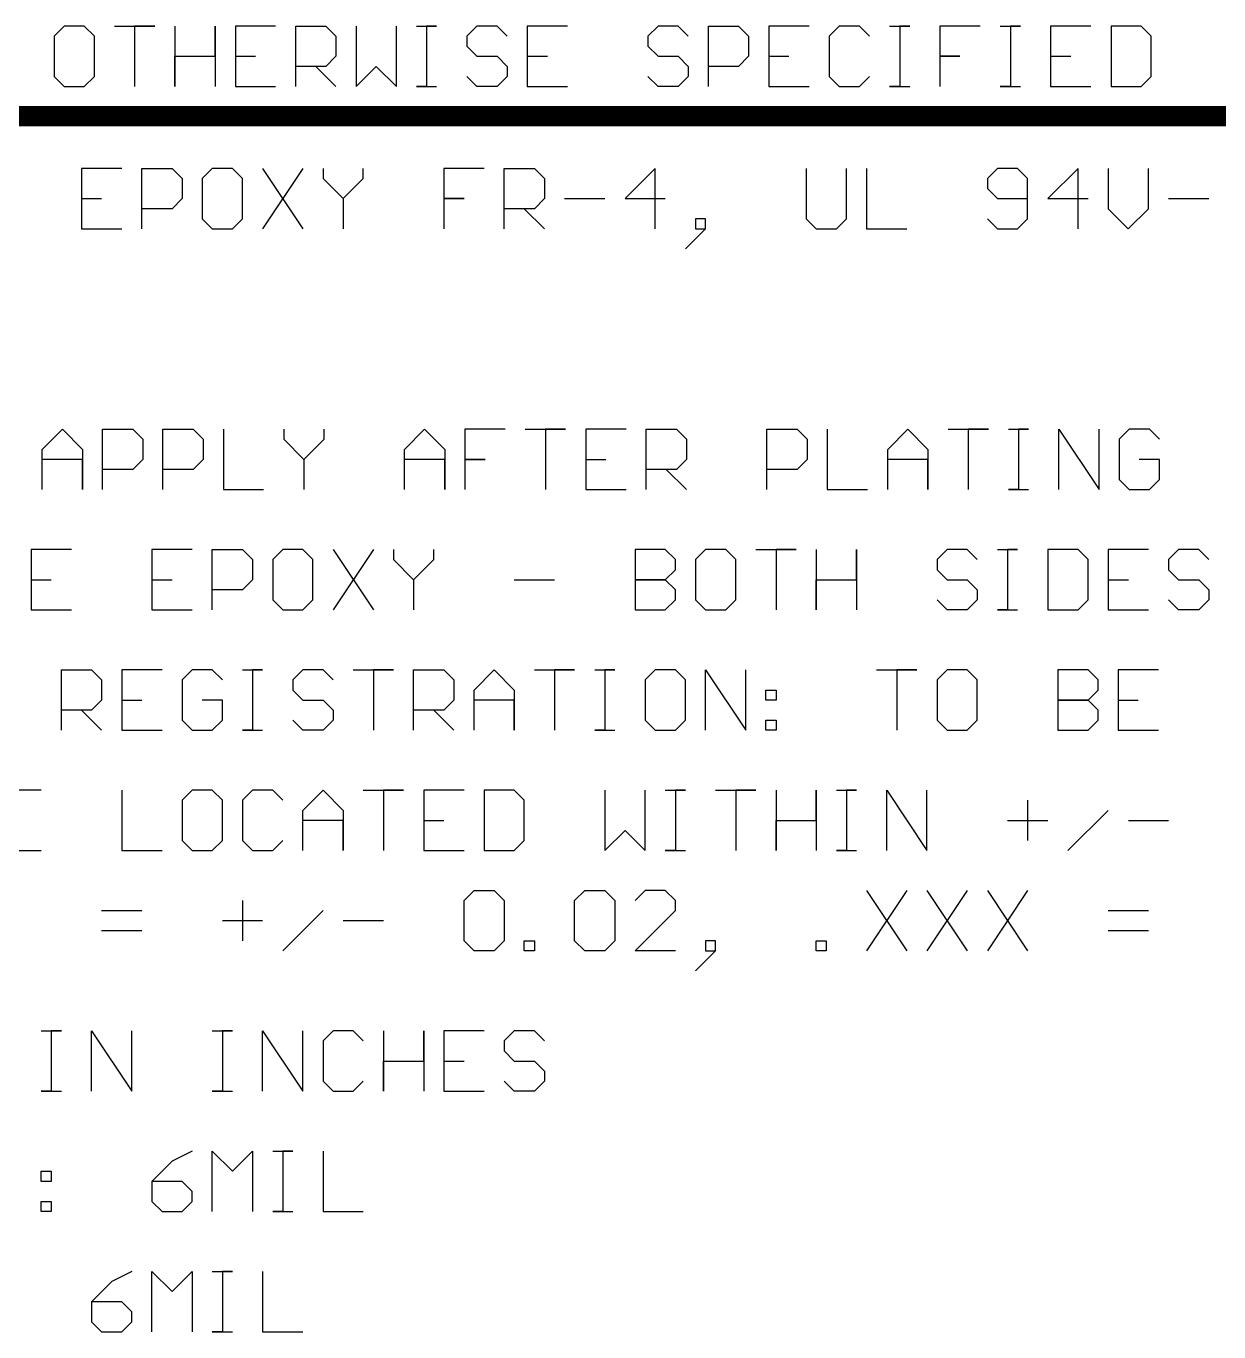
# Model space of a CAD drawing. Header units: millimetres. Extents: x 1.5 to 17.5, y 1 to 11.2.
# Drawn here: x 2.992 to 4.176, y 4.21 to 5.507 of the extents above; entities that cross this region are included whole.
import ezdxf

# ---------------------------------------------------------------- set-up
doc = ezdxf.new("R2010")
doc.units = ezdxf.units.MM
doc.header["$MEASUREMENT"] = 0
doc.layers.add('Mechanical6', color=56, linetype='Continuous')

msp = doc.modelspace()

# ---------------------------------------------------------------- linework, layer by layer
at = {"layer": 'Mechanical6'}
for p, q in [((3.0295, 5.5066), (3.0195, 5.4966)), ((3.0495, 5.5066), (3.0295, 5.5066)), ((3.0595, 5.4966), (3.0495, 5.5066)), ((3.0795, 5.5066), (3.1195, 5.5066)), ((3.1195, 5.5066), (3.0995, 5.5066)), ((3.0995, 5.5066), (3.0995, 5.4466)), ((3.1395, 5.5066), (3.1395, 5.4466)), ((3.1795, 5.4766), (3.1795, 5.5066)), ((3.1795, 5.5066), (3.1795, 5.4466)), ((3.2395, 5.5066), (3.1995, 5.5066)), ((3.1995, 5.5066), (3.1995, 5.4466)), ((3.2595, 5.4466), (3.2595, 5.5066)), ((3.2595, 5.5066), (3.2894, 5.5066)), ((3.2894, 5.5066), (3.2994, 5.4966)), ((3.3194, 5.5066), (3.3194, 5.4466)), ((3.3594, 5.4466), (3.3594, 5.5066)), ((3.3794, 5.5066), (3.3994, 5.5066)), ((3.3994, 5.5066), (3.3894, 5.5066)), ((3.3894, 5.5066), (3.3894, 5.4466)), ((3.4394, 5.5066), (3.4294, 5.4966)), ((3.4594, 5.5066), (3.4394, 5.5066)), ((3.4694, 5.4966), (3.4594, 5.5066)), ((3.5294, 5.5066), (3.4894, 5.5066)), ((3.4894, 5.5066), (3.4894, 5.4466)), ((3.6193, 5.5066), (3.6093, 5.4966)), ((3.6393, 5.5066), (3.6193, 5.5066)), ((3.6493, 5.4966), (3.6393, 5.5066)), ((3.6693, 5.4466), (3.6693, 5.5066)), ((3.6693, 5.5066), (3.6993, 5.5066)), ((3.6993, 5.5066), (3.7093, 5.4966)), ((3.7693, 5.5066), (3.7293, 5.5066)), ((3.7293, 5.5066), (3.7293, 5.4466)), ((3.7993, 5.5066), (3.7893, 5.4966)), ((3.8193, 5.5066), (3.7993, 5.5066)), ((3.8293, 5.4966), (3.8193, 5.5066)), ((3.8493, 5.5066), (3.8693, 5.5066)), ((3.8693, 5.5066), (3.8593, 5.5066)), ((3.8593, 5.5066), (3.8593, 5.4466)), ((3.9392, 5.5066), (3.8993, 5.5066)), ((3.8993, 5.5066), (3.8993, 5.4766)), ((3.9592, 5.5066), (3.9792, 5.5066)), ((3.9792, 5.5066), (3.9692, 5.5066)), ((3.9692, 5.5066), (3.9692, 5.4466)), ((4.0492, 5.5066), (4.0092, 5.5066)), ((4.0092, 5.5066), (4.0092, 5.4466)), ((4.0692, 5.5066), (4.0692, 5.4466)), ((4.0992, 5.5066), (4.0692, 5.5066)), ((4.1092, 5.4966), (4.0992, 5.5066)), ((3.0195, 5.4966), (3.0195, 5.4566)), ((3.0595, 5.4566), (3.0595, 5.4966)), ((3.2994, 5.4966), (3.2994, 5.4766)), ((3.4294, 5.4966), (3.4294, 5.4866)), ((3.4294, 5.4866), (3.4394, 5.4766)), ((3.6093, 5.4966), (3.6093, 5.4866)), ((3.6093, 5.4866), (3.6193, 5.4766)), ((3.7093, 5.4966), (3.7093, 5.4766)), ((3.7893, 5.4966), (3.7893, 5.4566)), ((4.1092, 5.4566), (4.1092, 5.4966)), ((3.1395, 5.4466), (3.1395, 5.4766)), ((3.1395, 5.4766), (3.1795, 5.4766)), ((3.1995, 5.4766), (3.2195, 5.4766)), ((3.2994, 5.4766), (3.2894, 5.4666)), ((3.4394, 5.4766), (3.4594, 5.4766)), ((3.4594, 5.4766), (3.4694, 5.4666)), ((3.4894, 5.4766), (3.5094, 5.4766)), ((3.6193, 5.4766), (3.6393, 5.4766)), ((3.6393, 5.4766), (3.6493, 5.4666)), ((3.7093, 5.4766), (3.6993, 5.4666)), ((3.7293, 5.4766), (3.7493, 5.4766)), ((3.8993, 5.4766), (3.9192, 5.4766)), ((3.9192, 5.4766), (3.8993, 5.4766)), ((3.8993, 5.4766), (3.8993, 5.4466)), ((4.0092, 5.4766), (4.0292, 5.4766)), ((3.2894, 5.4666), (3.2595, 5.4666)), ((3.2795, 5.4666), (3.2994, 5.4466)), ((3.3194, 5.4466), (3.3394, 5.4666)), ((3.3394, 5.4666), (3.3594, 5.4466)), ((3.4694, 5.4666), (3.4694, 5.4566)), ((3.6493, 5.4666), (3.6493, 5.4566)), ((3.6993, 5.4666), (3.6693, 5.4666)), ((3.0195, 5.4566), (3.0295, 5.4466)), ((3.0295, 5.4466), (3.0495, 5.4466)), ((3.0495, 5.4466), (3.0595, 5.4566)), ((3.1995, 5.4466), (3.2395, 5.4466)), ((3.3894, 5.4466), (3.3794, 5.4466)), ((3.3794, 5.4466), (3.3994, 5.4466)), ((3.4394, 5.4466), (3.4294, 5.4566)), ((3.4594, 5.4466), (3.4394, 5.4466)), ((3.4694, 5.4566), (3.4594, 5.4466)), ((3.4894, 5.4466), (3.5294, 5.4466)), ((3.6193, 5.4466), (3.6093, 5.4566)), ((3.6393, 5.4466), (3.6193, 5.4466)), ((3.6493, 5.4566), (3.6393, 5.4466)), ((3.7293, 5.4466), (3.7693, 5.4466)), ((3.7893, 5.4566), (3.7993, 5.4466)), ((3.7993, 5.4466), (3.8193, 5.4466)), ((3.8193, 5.4466), (3.8293, 5.4566)), ((3.8593, 5.4466), (3.8493, 5.4466)), ((3.8493, 5.4466), (3.8693, 5.4466)), ((3.9692, 5.4466), (3.9592, 5.4466)), ((3.9592, 5.4466), (3.9792, 5.4466)), ((4.0092, 5.4466), (4.0492, 5.4466)), ((4.0692, 5.4466), (4.0992, 5.4466)), ((4.0992, 5.4466), (4.1092, 5.4566)), ((3.0867, 5.3653), (3.0467, 5.3653)), ((3.0467, 5.3653), (3.0467, 5.3053)), ((3.1067, 5.3053), (3.1067, 5.3653)), ((3.1067, 5.3653), (3.1367, 5.3653)), ((3.1367, 5.3653), (3.1467, 5.3553)), ((3.1766, 5.3653), (3.1666, 5.3553)), ((3.1966, 5.3653), (3.1766, 5.3653)), ((3.2066, 5.3553), (3.1966, 5.3653)), ((3.2266, 5.3653), (3.2666, 5.3053)), ((3.2666, 5.3653), (3.2266, 5.3053)), ((3.2866, 5.3653), (3.2866, 5.3553)), ((3.3266, 5.3553), (3.3266, 5.3653)), ((3.4466, 5.3653), (3.4066, 5.3653)), ((3.4066, 5.3653), (3.4066, 5.3353)), ((3.4665, 5.3053), (3.4665, 5.3653)), ((3.4665, 5.3653), (3.4965, 5.3653)), ((3.4965, 5.3653), (3.5065, 5.3553)), ((3.6165, 5.3653), (3.5865, 5.3353)), ((3.6165, 5.3053), (3.6165, 5.3653)), ((3.7665, 5.3653), (3.7665, 5.3153)), ((3.8064, 5.3153), (3.8064, 5.3653)), ((3.8264, 5.3653), (3.8264, 5.3053)), ((3.9564, 5.3653), (3.9464, 5.3553)), ((3.9764, 5.3653), (3.9564, 5.3653)), ((3.9864, 5.3553), (3.9764, 5.3653)), ((4.0364, 5.3653), (4.0064, 5.3353)), ((4.0364, 5.3053), (4.0364, 5.3653)), ((4.0664, 5.3653), (4.0664, 5.3253)), ((4.1063, 5.3253), (4.1063, 5.3653)), ((3.1467, 5.3553), (3.1467, 5.3353)), ((3.1666, 5.3553), (3.1666, 5.3153)), ((3.2066, 5.3153), (3.2066, 5.3553)), ((3.2866, 5.3553), (3.3066, 5.3353)), ((3.3066, 5.3353), (3.3266, 5.3553)), ((3.5065, 5.3553), (3.5065, 5.3353)), ((3.9464, 5.3553), (3.9464, 5.3453)), ((3.9464, 5.3453), (3.9564, 5.3353)), ((3.9864, 5.3153), (3.9864, 5.3553)), ((3.0467, 5.3353), (3.0667, 5.3353)), ((3.1467, 5.3353), (3.1367, 5.3253)), ((3.3066, 5.3353), (3.3066, 5.3053)), ((3.4066, 5.3353), (3.4266, 5.3353)), ((3.4266, 5.3353), (3.4066, 5.3353)), ((3.4066, 5.3353), (3.4066, 5.3053)), ((3.5065, 5.3353), (3.4965, 5.3253)), ((3.5265, 5.3353), (3.5665, 5.3353)), ((3.5865, 5.3353), (3.6265, 5.3353)), ((3.9564, 5.3353), (3.9864, 5.3353)), ((4.0064, 5.3353), (4.0464, 5.3353)), ((4.1263, 5.3353), (4.1663, 5.3353)), ((3.1367, 5.3253), (3.1067, 5.3253)), ((3.4965, 5.3253), (3.4665, 5.3253)), ((3.4865, 5.3253), (3.5065, 5.3053)), ((4.0664, 5.3253), (4.0863, 5.3053)), ((4.0863, 5.3053), (4.1063, 5.3253)), ((3.0467, 5.3053), (3.0867, 5.3053)), ((3.1666, 5.3153), (3.1766, 5.3053)), ((3.1766, 5.3053), (3.1966, 5.3053)), ((3.1966, 5.3053), (3.2066, 5.3153)), ((3.6665, 5.3153), (3.6565, 5.3153)), ((3.6565, 5.3153), (3.6565, 5.3053)), ((3.6565, 5.2953), (3.6665, 5.3053)), ((3.6565, 5.3053), (3.6665, 5.3053)), ((3.6665, 5.3053), (3.6565, 5.2953)), ((3.6665, 5.3053), (3.6665, 5.3153)), ((3.7665, 5.3153), (3.7764, 5.3053)), ((3.7764, 5.3053), (3.7964, 5.3053)), ((3.7964, 5.3053), (3.8064, 5.3153)), ((3.8264, 5.3053), (3.8664, 5.3053)), ((3.9464, 5.3153), (3.9564, 5.3053)), ((3.9564, 5.3053), (3.9764, 5.3053)), ((3.9764, 5.3053), (3.9864, 5.3153)), ((3.6565, 5.2953), (3.6465, 5.2853)), ((3.0077, 5.0863), (3.0277, 5.1063)), ((3.0277, 5.1063), (3.0476, 5.0863)), ((3.0676, 5.0463), (3.0676, 5.1063)), ((3.0676, 5.1063), (3.0976, 5.1063)), ((3.0976, 5.1063), (3.1076, 5.0963)), ((3.1076, 5.0963), (3.1076, 5.0763)), ((3.1276, 5.0463), (3.1276, 5.1063)), ((3.1276, 5.1063), (3.1576, 5.1063)), ((3.1576, 5.1063), (3.1676, 5.0963)), ((3.1676, 5.0963), (3.1676, 5.0763)), ((3.1876, 5.1063), (3.1876, 5.0463)), ((3.2476, 5.1063), (3.2476, 5.0963)), ((3.2476, 5.0963), (3.2676, 5.0763)), ((3.2676, 5.0763), (3.2876, 5.0963)), ((3.2876, 5.0963), (3.2876, 5.1063)), ((3.3675, 5.0863), (3.3875, 5.1063)), ((3.3875, 5.1063), (3.4075, 5.0863)), ((3.4675, 5.1063), (3.4275, 5.1063)), ((3.4275, 5.1063), (3.4275, 5.0763)), ((3.4875, 5.1063), (3.5275, 5.1063)), ((3.5275, 5.1063), (3.5075, 5.1063)), ((3.5075, 5.1063), (3.5075, 5.0463)), ((3.5875, 5.1063), (3.5475, 5.1063)), ((3.5475, 5.1063), (3.5475, 5.0463)), ((3.6075, 5.0463), (3.6075, 5.1063)), ((3.6075, 5.1063), (3.6375, 5.1063)), ((3.6375, 5.1063), (3.6475, 5.0963)), ((3.6475, 5.0963), (3.6475, 5.0763)), ((3.7274, 5.0463), (3.7274, 5.1063)), ((3.7274, 5.1063), (3.7574, 5.1063)), ((3.7574, 5.1063), (3.7674, 5.0963)), ((3.7674, 5.0963), (3.7674, 5.0763)), ((3.7874, 5.1063), (3.7874, 5.0463)), ((3.8474, 5.0863), (3.8674, 5.1063)), ((3.8674, 5.1063), (3.8874, 5.0863)), ((3.9074, 5.1063), (3.9474, 5.1063)), ((3.9474, 5.1063), (3.9274, 5.1063)), ((3.9274, 5.1063), (3.9274, 5.0463)), ((3.9673, 5.1063), (3.9873, 5.1063)), ((3.9873, 5.1063), (3.9773, 5.1063)), ((3.9773, 5.1063), (3.9773, 5.0463)), ((4.0173, 5.0463), (4.0173, 5.1063)), ((4.0173, 5.1063), (4.0573, 5.0463)), ((4.0573, 5.0463), (4.0573, 5.1063)), ((4.0873, 5.1063), (4.0773, 5.0963)), ((4.0773, 5.0963), (4.0773, 5.0563)), ((4.1073, 5.1063), (4.0873, 5.1063)), ((4.1173, 5.0963), (4.1073, 5.1063)), ((3.0077, 5.0463), (3.0077, 5.0863)), ((3.0476, 5.0863), (3.0476, 5.0463)), ((3.3675, 5.0463), (3.3675, 5.0863)), ((3.4075, 5.0863), (3.4075, 5.0463)), ((3.8474, 5.0463), (3.8474, 5.0863)), ((3.8874, 5.0863), (3.8874, 5.0463)), ((3.0476, 5.0763), (3.0077, 5.0763)), ((3.0476, 5.0463), (3.0476, 5.0763)), ((3.1076, 5.0763), (3.0976, 5.0663)), ((3.1676, 5.0763), (3.1576, 5.0663)), ((3.2676, 5.0763), (3.2676, 5.0463)), ((3.4075, 5.0763), (3.3675, 5.0763)), ((3.4075, 5.0463), (3.4075, 5.0763)), ((3.4275, 5.0763), (3.4475, 5.0763)), ((3.4475, 5.0763), (3.4275, 5.0763)), ((3.4275, 5.0763), (3.4275, 5.0463)), ((3.5475, 5.0763), (3.5675, 5.0763)), ((3.6475, 5.0763), (3.6375, 5.0663)), ((3.7674, 5.0763), (3.7574, 5.0663)), ((3.8874, 5.0763), (3.8474, 5.0763)), ((3.8874, 5.0463), (3.8874, 5.0763)), ((4.1173, 5.0763), (4.0973, 5.0763)), ((4.1173, 5.0563), (4.1173, 5.0763)), ((3.0976, 5.0663), (3.0676, 5.0663)), ((3.1576, 5.0663), (3.1276, 5.0663)), ((3.6375, 5.0663), (3.6075, 5.0663)), ((3.6275, 5.0663), (3.6475, 5.0463)), ((3.7574, 5.0663), (3.7274, 5.0663)), ((3.1876, 5.0463), (3.2276, 5.0463)), ((3.5475, 5.0463), (3.5875, 5.0463)), ((3.7874, 5.0463), (3.8274, 5.0463)), ((3.9773, 5.0463), (3.9673, 5.0463)), ((3.9673, 5.0463), (3.9873, 5.0463)), ((4.0773, 5.0563), (4.0873, 5.0463)), ((4.0873, 5.0463), (4.1073, 5.0463)), ((4.1073, 5.0463), (4.1173, 5.0563)), ((3.0367, 4.9868), (2.9967, 4.9868)), ((2.9967, 4.9868), (2.9967, 4.9268)), ((3.1567, 4.9868), (3.1167, 4.9868)), ((3.1167, 4.9868), (3.1167, 4.9268)), ((3.1766, 4.9268), (3.1766, 4.9868)), ((3.1766, 4.9868), (3.2066, 4.9868)), ((3.2066, 4.9868), (3.2166, 4.9768)), ((3.2466, 4.9868), (3.2366, 4.9768)), ((3.2666, 4.9868), (3.2466, 4.9868)), ((3.2766, 4.9768), (3.2666, 4.9868)), ((3.2966, 4.9868), (3.3366, 4.9268)), ((3.3366, 4.9868), (3.2966, 4.9268)), ((3.3566, 4.9868), (3.3566, 4.9768)), ((3.3966, 4.9768), (3.3966, 4.9868)), ((3.5965, 4.9868), (3.5965, 4.9268)), ((3.6265, 4.9868), (3.5965, 4.9868)), ((3.6365, 4.9768), (3.6265, 4.9868)), ((3.6665, 4.9868), (3.6565, 4.9768)), ((3.6865, 4.9868), (3.6665, 4.9868)), ((3.6965, 4.9768), (3.6865, 4.9868)), ((3.7165, 4.9868), (3.7565, 4.9868)), ((3.7565, 4.9868), (3.7365, 4.9868)), ((3.7365, 4.9868), (3.7365, 4.9268)), ((3.7765, 4.9868), (3.7765, 4.9268)), ((3.8164, 4.9568), (3.8164, 4.9868)), ((3.8164, 4.9868), (3.8164, 4.9268)), ((3.9064, 4.9868), (3.8964, 4.9768)), ((3.9264, 4.9868), (3.9064, 4.9868)), ((3.9364, 4.9768), (3.9264, 4.9868)), ((3.9564, 4.9868), (3.9764, 4.9868)), ((3.9764, 4.9868), (3.9664, 4.9868)), ((3.9664, 4.9868), (3.9664, 4.9268)), ((4.0064, 4.9868), (4.0064, 4.9268)), ((4.0364, 4.9868), (4.0064, 4.9868)), ((4.0464, 4.9768), (4.0364, 4.9868)), ((4.1063, 4.9868), (4.0664, 4.9868)), ((4.0664, 4.9868), (4.0664, 4.9268)), ((4.1363, 4.9868), (4.1263, 4.9768)), ((4.1563, 4.9868), (4.1363, 4.9868)), ((4.1663, 4.9768), (4.1563, 4.9868)), ((3.2166, 4.9768), (3.2166, 4.9568)), ((3.2366, 4.9768), (3.2366, 4.9368)), ((3.2766, 4.9368), (3.2766, 4.9768)), ((3.3566, 4.9768), (3.3766, 4.9568)), ((3.3766, 4.9568), (3.3966, 4.9768)), ((3.6265, 4.9568), (3.6365, 4.9668)), ((3.6365, 4.9668), (3.6365, 4.9768)), ((3.6565, 4.9768), (3.6565, 4.9368)), ((3.6965, 4.9368), (3.6965, 4.9768)), ((3.8964, 4.9768), (3.8964, 4.9668)), ((3.8964, 4.9668), (3.9064, 4.9568)), ((4.0464, 4.9368), (4.0464, 4.9768)), ((4.1263, 4.9768), (4.1263, 4.9668)), ((4.1263, 4.9668), (4.1363, 4.9568)), ((2.9967, 4.9568), (3.0167, 4.9568)), ((3.1167, 4.9568), (3.1367, 4.9568)), ((3.2166, 4.9568), (3.2066, 4.9468)), ((3.3766, 4.9568), (3.3766, 4.9268)), ((3.4765, 4.9568), (3.5165, 4.9568)), ((3.6265, 4.9568), (3.5965, 4.9568)), ((3.5965, 4.9568), (3.6265, 4.9568)), ((3.6365, 4.9468), (3.6265, 4.9568)), ((3.7765, 4.9268), (3.7765, 4.9568)), ((3.7765, 4.9568), (3.8164, 4.9568)), ((3.9064, 4.9568), (3.9264, 4.9568)), ((3.9264, 4.9568), (3.9364, 4.9468)), ((4.0664, 4.9568), (4.0864, 4.9568)), ((4.1363, 4.9568), (4.1563, 4.9568)), ((4.1563, 4.9568), (4.1663, 4.9468)), ((3.2066, 4.9468), (3.1766, 4.9468)), ((3.6365, 4.9368), (3.6365, 4.9468)), ((3.9364, 4.9468), (3.9364, 4.9368)), ((4.1663, 4.9468), (4.1663, 4.9368)), ((3.2366, 4.9368), (3.2466, 4.9268)), ((3.2666, 4.9268), (3.2766, 4.9368)), ((3.6265, 4.9268), (3.6365, 4.9368)), ((3.6565, 4.9368), (3.6665, 4.9268)), ((3.6865, 4.9268), (3.6965, 4.9368)), ((3.9064, 4.9268), (3.8964, 4.9368)), ((3.9364, 4.9368), (3.9264, 4.9268)), ((4.0364, 4.9268), (4.0464, 4.9368)), ((4.1363, 4.9268), (4.1263, 4.9368)), ((4.1663, 4.9368), (4.1563, 4.9268)), ((2.9967, 4.9268), (3.0367, 4.9268)), ((3.1167, 4.9268), (3.1567, 4.9268)), ((3.2466, 4.9268), (3.2666, 4.9268)), ((3.5965, 4.9268), (3.6265, 4.9268)), ((3.6665, 4.9268), (3.6865, 4.9268)), ((3.9264, 4.9268), (3.9064, 4.9268)), ((3.9664, 4.9268), (3.9564, 4.9268)), ((3.9564, 4.9268), (3.9764, 4.9268)), ((4.0064, 4.9268), (4.0364, 4.9268)), ((4.0664, 4.9268), (4.1063, 4.9268)), ((4.1563, 4.9268), (4.1363, 4.9268)), ((3.0267, 4.8073), (3.0267, 4.8673)), ((3.0267, 4.8673), (3.0567, 4.8673)), ((3.0567, 4.8673), (3.0667, 4.8573)), ((3.1267, 4.8673), (3.0867, 4.8673)), ((3.0867, 4.8673), (3.0867, 4.8073)), ((3.1567, 4.8673), (3.1467, 4.8573)), ((3.1766, 4.8673), (3.1567, 4.8673)), ((3.1866, 4.8573), (3.1766, 4.8673)), ((3.2066, 4.8673), (3.2266, 4.8673)), ((3.2266, 4.8673), (3.2166, 4.8673)), ((3.2166, 4.8673), (3.2166, 4.8073)), ((3.2666, 4.8673), (3.2566, 4.8573)), ((3.2866, 4.8673), (3.2666, 4.8673)), ((3.2966, 4.8573), (3.2866, 4.8673)), ((3.3166, 4.8673), (3.3566, 4.8673)), ((3.3566, 4.8673), (3.3366, 4.8673)), ((3.3366, 4.8673), (3.3366, 4.8073)), ((3.3766, 4.8073), (3.3766, 4.8673)), ((3.3766, 4.8673), (3.4066, 4.8673)), ((3.4066, 4.8673), (3.4166, 4.8573)), ((3.4366, 4.8473), (3.4566, 4.8673)), ((3.4566, 4.8673), (3.4765, 4.8473)), ((3.4965, 4.8673), (3.5365, 4.8673)), ((3.5365, 4.8673), (3.5165, 4.8673)), ((3.5165, 4.8673), (3.5165, 4.8073)), ((3.5565, 4.8673), (3.5765, 4.8673)), ((3.5765, 4.8673), (3.5665, 4.8673)), ((3.5665, 4.8673), (3.5665, 4.8073)), ((3.6165, 4.8673), (3.6065, 4.8573)), ((3.6365, 4.8673), (3.6165, 4.8673)), ((3.6465, 4.8573), (3.6365, 4.8673)), ((3.6665, 4.8073), (3.6665, 4.8673)), ((3.6665, 4.8673), (3.7065, 4.8073)), ((3.7065, 4.8073), (3.7065, 4.8673)), ((3.8364, 4.8673), (3.8764, 4.8673)), ((3.8764, 4.8673), (3.8564, 4.8673)), ((3.8564, 4.8673), (3.8564, 4.8073)), ((3.9064, 4.8673), (3.8964, 4.8573)), ((3.9264, 4.8673), (3.9064, 4.8673)), ((3.9364, 4.8573), (3.9264, 4.8673)), ((4.0164, 4.8673), (4.0164, 4.8073)), ((4.0464, 4.8673), (4.0164, 4.8673)), ((4.0564, 4.8573), (4.0464, 4.8673)), ((4.1163, 4.8673), (4.0764, 4.8673)), ((4.0764, 4.8673), (4.0764, 4.8073)), ((3.0667, 4.8573), (3.0667, 4.8373)), ((3.1467, 4.8573), (3.1467, 4.8173)), ((3.2566, 4.8573), (3.2566, 4.8473)), ((3.4166, 4.8573), (3.4166, 4.8373)), ((3.6065, 4.8573), (3.6065, 4.8173)), ((3.6465, 4.8173), (3.6465, 4.8573)), ((3.8964, 4.8573), (3.8964, 4.8173)), ((3.9364, 4.8173), (3.9364, 4.8573)), ((4.0564, 4.8473), (4.0564, 4.8573)), ((3.0667, 4.8373), (3.0567, 4.8273)), ((3.0867, 4.8373), (3.1067, 4.8373)), ((3.1866, 4.8373), (3.1666, 4.8373)), ((3.1866, 4.8173), (3.1866, 4.8373)), ((3.2566, 4.8473), (3.2666, 4.8373)), ((3.2666, 4.8373), (3.2866, 4.8373)), ((3.2866, 4.8373), (3.2966, 4.8273)), ((3.4166, 4.8373), (3.4066, 4.8273)), ((3.4366, 4.8073), (3.4366, 4.8473)), ((3.4765, 4.8373), (3.4366, 4.8373)), ((3.4765, 4.8473), (3.4765, 4.8073)), ((3.4765, 4.8073), (3.4765, 4.8373)), ((3.7265, 4.8473), (3.7365, 4.8473)), ((3.7265, 4.8373), (3.7265, 4.8473)), ((3.7365, 4.8373), (3.7265, 4.8373)), ((3.7365, 4.8473), (3.7365, 4.8373)), ((4.0464, 4.8373), (4.0164, 4.8373)), ((4.0164, 4.8373), (4.0464, 4.8373)), ((4.0464, 4.8373), (4.0564, 4.8473)), ((4.0564, 4.8273), (4.0464, 4.8373)), ((4.0764, 4.8373), (4.0963, 4.8373)), ((3.0567, 4.8273), (3.0267, 4.8273)), ((3.0467, 4.8273), (3.0667, 4.8073)), ((3.2966, 4.8273), (3.2966, 4.8173)), ((3.4066, 4.8273), (3.3766, 4.8273)), ((3.3966, 4.8273), (3.4166, 4.8073)), ((4.0564, 4.8173), (4.0564, 4.8273)), ((3.1467, 4.8173), (3.1567, 4.8073)), ((3.1766, 4.8073), (3.1866, 4.8173)), ((3.2666, 4.8073), (3.2566, 4.8173)), ((3.2966, 4.8173), (3.2866, 4.8073)), ((3.6065, 4.8173), (3.6165, 4.8073)), ((3.6365, 4.8073), (3.6465, 4.8173)), ((3.7265, 4.8173), (3.7365, 4.8173)), ((3.7265, 4.8073), (3.7265, 4.8173)), ((3.7365, 4.8173), (3.7365, 4.8073)), ((3.8964, 4.8173), (3.9064, 4.8073)), ((3.9264, 4.8073), (3.9364, 4.8173)), ((4.0464, 4.8073), (4.0564, 4.8173)), ((3.0867, 4.8073), (3.1267, 4.8073)), ((3.1567, 4.8073), (3.1766, 4.8073)), ((3.2166, 4.8073), (3.2066, 4.8073)), ((3.2066, 4.8073), (3.2266, 4.8073)), ((3.2866, 4.8073), (3.2666, 4.8073)), ((3.5665, 4.8073), (3.5565, 4.8073)), ((3.5565, 4.8073), (3.5765, 4.8073)), ((3.6165, 4.8073), (3.6365, 4.8073)), ((3.7365, 4.8073), (3.7265, 4.8073)), ((3.9064, 4.8073), (3.9264, 4.8073)), ((4.0164, 4.8073), (4.0464, 4.8073)), ((4.0764, 4.8073), (4.1163, 4.8073)), ((3.0067, 4.7478), (2.9667, 4.7478)), ((3.0867, 4.7478), (3.0867, 4.6878)), ((3.1567, 4.7478), (3.1467, 4.7378)), ((3.1766, 4.7478), (3.1567, 4.7478)), ((3.1866, 4.7378), (3.1766, 4.7478)), ((3.2166, 4.7478), (3.2066, 4.7378)), ((3.2366, 4.7478), (3.2166, 4.7478)), ((3.2466, 4.7378), (3.2366, 4.7478)), ((3.2666, 4.7278), (3.2866, 4.7478)), ((3.2866, 4.7478), (3.3066, 4.7278)), ((3.3266, 4.7478), (3.3666, 4.7478)), ((3.3666, 4.7478), (3.3466, 4.7478)), ((3.3466, 4.7478), (3.3466, 4.6878)), ((3.4266, 4.7478), (3.3866, 4.7478)), ((3.3866, 4.7478), (3.3866, 4.6878)), ((3.4466, 4.7478), (3.4466, 4.6878)), ((3.4765, 4.7478), (3.4466, 4.7478)), ((3.4865, 4.7378), (3.4765, 4.7478)), ((3.5665, 4.7478), (3.5665, 4.6878)), ((3.6065, 4.6878), (3.6065, 4.7478)), ((3.6265, 4.7478), (3.6465, 4.7478)), ((3.6465, 4.7478), (3.6365, 4.7478)), ((3.6365, 4.7478), (3.6365, 4.6878)), ((3.6765, 4.7478), (3.7165, 4.7478)), ((3.7165, 4.7478), (3.6965, 4.7478)), ((3.6965, 4.7478), (3.6965, 4.6878)), ((3.7365, 4.7478), (3.7365, 4.6878)), ((3.7765, 4.7178), (3.7765, 4.7478)), ((3.7765, 4.7478), (3.7765, 4.6878)), ((3.7964, 4.7478), (3.8164, 4.7478)), ((3.8164, 4.7478), (3.8064, 4.7478)), ((3.8064, 4.7478), (3.8064, 4.6878)), ((3.8464, 4.6878), (3.8464, 4.7478)), ((3.8464, 4.7478), (3.8864, 4.6878)), ((3.8864, 4.6878), (3.8864, 4.7478)), ((3.1467, 4.7378), (3.1467, 4.6978)), ((3.1866, 4.6978), (3.1866, 4.7378)), ((3.2066, 4.7378), (3.2066, 4.6978)), ((3.4865, 4.6978), (3.4865, 4.7378)), ((3.9864, 4.7378), (3.9864, 4.6978)), ((3.2666, 4.6878), (3.2666, 4.7278)), ((3.3066, 4.7278), (3.3066, 4.6878)), ((4.0264, 4.6878), (4.0664, 4.7278)), ((3.3066, 4.7178), (3.2666, 4.7178)), ((3.3066, 4.6878), (3.3066, 4.7178)), ((3.3866, 4.7178), (3.4066, 4.7178)), ((3.5665, 4.6878), (3.5865, 4.7078)), ((3.5865, 4.7078), (3.6065, 4.6878)), ((3.7365, 4.6878), (3.7365, 4.7178)), ((3.7365, 4.7178), (3.7765, 4.7178)), ((3.9664, 4.7178), (4.0064, 4.7178)), ((4.0864, 4.7178), (4.1263, 4.7178)), ((3.1467, 4.6978), (3.1567, 4.6878)), ((3.1766, 4.6878), (3.1866, 4.6978)), ((3.2066, 4.6978), (3.2166, 4.6878)), ((3.2366, 4.6878), (3.2466, 4.6978)), ((3.4765, 4.6878), (3.4865, 4.6978)), ((2.9667, 4.6878), (3.0067, 4.6878)), ((3.0867, 4.6878), (3.1267, 4.6878)), ((3.1567, 4.6878), (3.1766, 4.6878)), ((3.2166, 4.6878), (3.2366, 4.6878)), ((3.3866, 4.6878), (3.4266, 4.6878)), ((3.4466, 4.6878), (3.4765, 4.6878)), ((3.6365, 4.6878), (3.6265, 4.6878)), ((3.6265, 4.6878), (3.6465, 4.6878)), ((3.8064, 4.6878), (3.7964, 4.6878)), ((3.7964, 4.6878), (3.8164, 4.6878)), ((3.4266, 4.6383), (3.4366, 4.6483)), ((3.4366, 4.6483), (3.4566, 4.6483)), ((3.4566, 4.6483), (3.4666, 4.6383)), ((3.5365, 4.6383), (3.5465, 4.6483)), ((3.5465, 4.6483), (3.5665, 4.6483)), ((3.5665, 4.6483), (3.5765, 4.6383)), ((3.6065, 4.6483), (3.5965, 4.6383)), ((3.6265, 4.6483), (3.6065, 4.6483)), ((3.6365, 4.6383), (3.6265, 4.6483)), ((3.8264, 4.6483), (3.8664, 4.5883)), ((3.8664, 4.6483), (3.8264, 4.5883)), ((3.8864, 4.6483), (3.9264, 4.5883)), ((3.9264, 4.6483), (3.8864, 4.5883)), ((3.9464, 4.6483), (3.9864, 4.5883)), ((3.9864, 4.6483), (3.9464, 4.5883)), ((3.2066, 4.6383), (3.2066, 4.5983)), ((3.4266, 4.5983), (3.4266, 4.6383)), ((3.4666, 4.6383), (3.4666, 4.5983)), ((3.5365, 4.5983), (3.5365, 4.6383)), ((3.5765, 4.6383), (3.5765, 4.5983)), ((3.6365, 4.6283), (3.6365, 4.6383)), ((3.0667, 4.6283), (3.1067, 4.6283)), ((3.1866, 4.6183), (3.2266, 4.6183)), ((3.2466, 4.5883), (3.2866, 4.6283)), ((3.3066, 4.6183), (3.3466, 4.6183)), ((3.5965, 4.5883), (3.6365, 4.6283)), ((4.0664, 4.6283), (4.1063, 4.6283)), ((3.0667, 4.6083), (3.1067, 4.6083)), ((4.0664, 4.6083), (4.1063, 4.6083)), ((3.4366, 4.5883), (3.4266, 4.5983)), ((3.4666, 4.5983), (3.4566, 4.5883)), ((3.4865, 4.5883), (3.4865, 4.5983)), ((3.4865, 4.5983), (3.4965, 4.5983)), ((3.4965, 4.5983), (3.4965, 4.5883)), ((3.5465, 4.5883), (3.5365, 4.5983)), ((3.5765, 4.5983), (3.5665, 4.5883)), ((3.6765, 4.5983), (3.6665, 4.5983)), ((3.6665, 4.5983), (3.6665, 4.5883)), ((3.6765, 4.5883), (3.6765, 4.5983)), ((3.7765, 4.5883), (3.7765, 4.5983)), ((3.7765, 4.5983), (3.7864, 4.5983)), ((3.7864, 4.5983), (3.7864, 4.5883)), ((3.4566, 4.5883), (3.4366, 4.5883)), ((3.4965, 4.5883), (3.4865, 4.5883)), ((3.5665, 4.5883), (3.5465, 4.5883)), ((3.6365, 4.5883), (3.5965, 4.5883)), ((3.6665, 4.5783), (3.6565, 4.5683)), ((3.6665, 4.5783), (3.6765, 4.5883)), ((3.6665, 4.5883), (3.6765, 4.5883)), ((3.6765, 4.5883), (3.6665, 4.5783)), ((3.7864, 4.5883), (3.7765, 4.5883)), ((3.0067, 4.5088), (3.0267, 4.5088)), ((3.0267, 4.5088), (3.0167, 4.5088)), ((3.0167, 4.5088), (3.0167, 4.4488)), ((3.0567, 4.4488), (3.0567, 4.5088)), ((3.0567, 4.5088), (3.0967, 4.4488)), ((3.0967, 4.4488), (3.0967, 4.5088)), ((3.1766, 4.5088), (3.1966, 4.5088)), ((3.1966, 4.5088), (3.1866, 4.5088)), ((3.1866, 4.5088), (3.1866, 4.4488)), ((3.2266, 4.4488), (3.2266, 4.5088)), ((3.2266, 4.5088), (3.2666, 4.4488)), ((3.2666, 4.4488), (3.2666, 4.5088)), ((3.2966, 4.5088), (3.2866, 4.4988)), ((3.3166, 4.5088), (3.2966, 4.5088)), ((3.3266, 4.4988), (3.3166, 4.5088)), ((3.3466, 4.5088), (3.3466, 4.4488)), ((3.3866, 4.4788), (3.3866, 4.5088)), ((3.3866, 4.5088), (3.3866, 4.4488)), ((3.4466, 4.5088), (3.4066, 4.5088)), ((3.4066, 4.5088), (3.4066, 4.4488)), ((3.4765, 4.5088), (3.4666, 4.4988)), ((3.4965, 4.5088), (3.4765, 4.5088)), ((3.5065, 4.4988), (3.4965, 4.5088)), ((3.2866, 4.4988), (3.2866, 4.4588)), ((3.4666, 4.4988), (3.4666, 4.4888)), ((3.4666, 4.4888), (3.4765, 4.4788)), ((3.3466, 4.4488), (3.3466, 4.4788)), ((3.3466, 4.4788), (3.3866, 4.4788)), ((3.4066, 4.4788), (3.4266, 4.4788)), ((3.4765, 4.4788), (3.4965, 4.4788)), ((3.4965, 4.4788), (3.5065, 4.4688)), ((3.5065, 4.4688), (3.5065, 4.4588)), ((3.0167, 4.4488), (3.0067, 4.4488)), ((3.0067, 4.4488), (3.0267, 4.4488)), ((3.1866, 4.4488), (3.1766, 4.4488)), ((3.1766, 4.4488), (3.1966, 4.4488)), ((3.2866, 4.4588), (3.2966, 4.4488)), ((3.2966, 4.4488), (3.3166, 4.4488)), ((3.3166, 4.4488), (3.3266, 4.4588)), ((3.4066, 4.4488), (3.4466, 4.4488)), ((3.4765, 4.4488), (3.4666, 4.4588)), ((3.4965, 4.4488), (3.4765, 4.4488)), ((3.5065, 4.4588), (3.4965, 4.4488)), ((3.1567, 4.3893), (3.1367, 4.3793)), ((3.1766, 4.3293), (3.1766, 4.3893)), ((3.1766, 4.3893), (3.1966, 4.3693)), ((3.1966, 4.3693), (3.2166, 4.3893)), ((3.2166, 4.3893), (3.2166, 4.3293)), ((3.2366, 4.3893), (3.2566, 4.3893)), ((3.2566, 4.3893), (3.2466, 4.3893)), ((3.2466, 4.3893), (3.2466, 4.3293)), ((3.2866, 4.3893), (3.2866, 4.3293)), ((3.1367, 4.3793), (3.1167, 4.3593)), ((3.0067, 4.3693), (3.0167, 4.3693)), ((3.0067, 4.3593), (3.0067, 4.3693)), ((3.0167, 4.3593), (3.0067, 4.3593)), ((3.0167, 4.3693), (3.0167, 4.3593)), ((3.1167, 4.3593), (3.1167, 4.3393)), ((3.1467, 4.3593), (3.1167, 4.3593)), ((3.1567, 4.3493), (3.1467, 4.3593)), ((3.1567, 4.3393), (3.1567, 4.3493)), ((3.0067, 4.3393), (3.0167, 4.3393)), ((3.0067, 4.3293), (3.0067, 4.3393)), ((3.0167, 4.3393), (3.0167, 4.3293)), ((3.1167, 4.3393), (3.1267, 4.3293)), ((3.1467, 4.3293), (3.1567, 4.3393)), ((3.0167, 4.3293), (3.0067, 4.3293)), ((3.1267, 4.3293), (3.1467, 4.3293)), ((3.2466, 4.3293), (3.2366, 4.3293)), ((3.2366, 4.3293), (3.2566, 4.3293)), ((3.2866, 4.3293), (3.3266, 4.3293)), ((3.0967, 4.2698), (3.0767, 4.2598)), ((3.1167, 4.2099), (3.1167, 4.2698)), ((3.1167, 4.2698), (3.1367, 4.2498)), ((3.1367, 4.2498), (3.1567, 4.2698)), ((3.1567, 4.2698), (3.1567, 4.2099)), ((3.1766, 4.2698), (3.1966, 4.2698)), ((3.1966, 4.2698), (3.1866, 4.2698)), ((3.1866, 4.2698), (3.1866, 4.2099)), ((3.2266, 4.2698), (3.2266, 4.2099)), ((3.0767, 4.2598), (3.0567, 4.2398)), ((3.0567, 4.2398), (3.0567, 4.2199)), ((3.0867, 4.2398), (3.0567, 4.2398)), ((3.0967, 4.2298), (3.0867, 4.2398)), ((3.0967, 4.2199), (3.0967, 4.2298)), ((3.0567, 4.2199), (3.0667, 4.2099)), ((3.0867, 4.2099), (3.0967, 4.2199)), ((3.0667, 4.2099), (3.0867, 4.2099)), ((3.1866, 4.2099), (3.1766, 4.2099)), ((3.1766, 4.2099), (3.1966, 4.2099)), ((3.2266, 4.2099), (3.2666, 4.2099))]:
    msp.add_line(p, q, dxfattribs=at)
at = {"layer": 'Mechanical6', "const_width": 0.02}
msp.add_lwpolyline([(1.9499, 5.4171), (5.6802, 5.4171)], dxfattribs=at)

doc.saveas('drawing.dxf')
